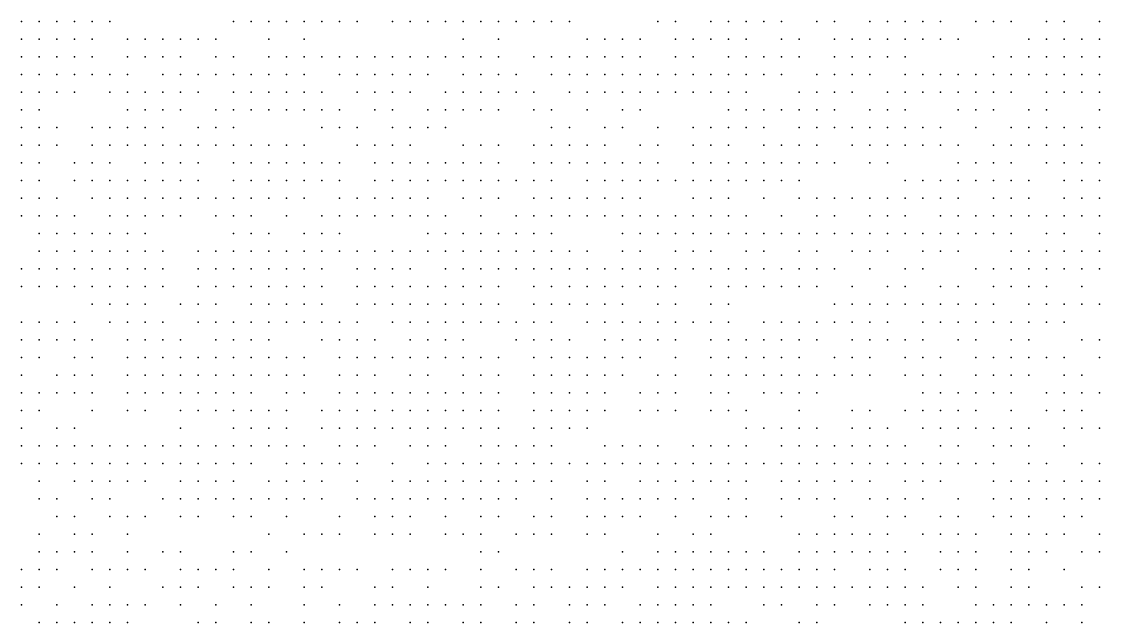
# Model space of a CAD drawing. Extents: x 429 to 793, y 817 to 1241.
# Drawn here: x 611.14 to 655.67, y 1188.18 to 1213 of the extents above; entities that cross this region are included whole.
import ezdxf

# ---------------------------------------------------------------- set-up
doc = ezdxf.new("R2010")
doc.units = 0

msp = doc.modelspace()

# ---------------------------------------------------------------- linework, layer by layer
for p in [(611.14, 1213, 250.623), (611.87, 1213, 250.613), (612.6, 1213, 250.643), (613.33, 1213, 250.59), (614.06, 1213, 250.592), (614.79, 1213, 250.594), (619.9, 1213, 250.453), (620.63, 1213, 250.337), (621.36, 1213, 250.405), (622.09, 1213, 250.357), (622.82, 1213, 250.294), (623.55, 1213, 250.23), (624.28, 1213, 250.166), (625.01, 1213, 250.102), (626.47, 1213, 250.038), (627.2, 1213, 249.952), (627.93, 1213, 249.866), (628.66, 1213, 249.78), (629.39, 1213, 249.694), (630.12, 1213, 249.602), (630.85, 1213, 249.499), (631.58, 1213, 249.361), (632.31, 1213, 249.401), (633.04, 1213, 249.303), (633.77, 1213, 249.205), (637.42, 1213, 248.561), (638.15, 1213, 248.452), (639.61, 1213, 248.262), (640.34, 1213, 248.064), (641.07, 1213, 247.926), (641.8, 1213, 247.788), (642.53, 1213, 247.65), (643.99, 1213, 247.492), (644.72, 1213, 247.334), (646.18, 1213, 246.985), (646.91, 1213, 246.847), (647.64, 1213, 246.74), (648.37, 1213, 246.633), (649.1, 1213, 246.318), (650.56, 1213, 246.144), (651.29, 1213, 245.97), (652.02, 1213, 245.774), (653.48, 1213, 245.327), (654.21, 1213, 245.165), (655.67, 1213, 244.71), (611.14, 1212.27, 250.747), (611.87, 1212.27, 250.737), (612.6, 1212.27, 250.741), (613.33, 1212.27, 250.715), (614.06, 1212.27, 250.717), (615.52, 1212.27, 250.669), (616.25, 1212.27, 250.645), (616.98, 1212.27, 250.621), (617.71, 1212.27, 250.597), (618.44, 1212.27, 250.549), (619.17, 1212.27, 250.501), (621.36, 1212.27, 250.409), (622.82, 1212.27, 250.33), (629.39, 1212.27, 249.687), (630.85, 1212.27, 249.546), (634.5, 1212.27, 249.107), (635.23, 1212.27, 248.981), (635.96, 1212.27, 248.855), (636.69, 1212.27, 248.729), (638.15, 1212.27, 248.603), (638.88, 1212.27, 248.477), (639.61, 1212.27, 248.337), (640.34, 1212.27, 248.199), (641.07, 1212.27, 248.061), (642.53, 1212.27, 247.785), (643.26, 1212.27, 247.627), (644.72, 1212.27, 247.469), (645.45, 1212.27, 247.311), (646.18, 1212.27, 247.153), (646.91, 1212.27, 246.988), (647.64, 1212.27, 246.881), (648.37, 1212.27, 246.637), (649.1, 1212.27, 246.463), (649.83, 1212.27, 246.289), (652.75, 1212.27, 245.578), (653.48, 1212.27, 245.382), (654.21, 1212.27, 245.311), (654.94, 1212.27, 244.987), (655.67, 1212.27, 244.856), (611.14, 1211.54, 250.87), (611.87, 1211.54, 250.86), (612.6, 1211.54, 250.85), (613.33, 1211.54, 250.84), (614.06, 1211.54, 250.816), (615.52, 1211.54, 250.792), (616.25, 1211.54, 250.818), (616.98, 1211.54, 250.753), (617.71, 1211.54, 250.72), (619.17, 1211.54, 250.682), (619.9, 1211.54, 250.664), (621.36, 1211.54, 250.528), (622.09, 1211.54, 250.48), (622.82, 1211.54, 250.416), (623.55, 1211.54, 250.406), (624.28, 1211.54, 250.344), (625.01, 1211.54, 250.283), (625.74, 1211.54, 250.221), (626.47, 1211.54, 250.16), (627.2, 1211.54, 250.074), (627.93, 1211.54, 250.023), (628.66, 1211.54, 249.977), (629.39, 1211.54, 249.931), (630.12, 1211.54, 249.73), (630.85, 1211.54, 249.632), (632.31, 1211.54, 249.585), (633.04, 1211.54, 249.499), (633.77, 1211.54, 249.338), (634.5, 1211.54, 249.24), (635.23, 1211.54, 249.166), (635.96, 1211.54, 249.092), (636.69, 1211.54, 248.862), (638.15, 1211.54, 248.736), (638.88, 1211.54, 248.61), (640.34, 1211.54, 248.334), (641.07, 1211.54, 248.196), (641.8, 1211.54, 248.152), (642.53, 1211.54, 248.036), (643.26, 1211.54, 247.825), (644.72, 1211.54, 247.604), (645.45, 1211.54, 247.446), (646.18, 1211.54, 247.288), (646.91, 1211.54, 247.13), (647.64, 1211.54, 246.956), (651.29, 1211.54, 246.115), (652.02, 1211.54, 245.919), (652.75, 1211.54, 245.723), (653.48, 1211.54, 245.527), (654.21, 1211.54, 245.331), (654.94, 1211.54, 245.133), (655.67, 1211.54, 245.003), (611.14, 1210.81, 250.914), (611.87, 1210.81, 250.921), (612.6, 1210.81, 250.929), (613.33, 1210.81, 250.947), (614.06, 1210.81, 250.916), (614.79, 1210.81, 250.883), (615.52, 1210.81, 250.85), (616.98, 1210.81, 250.861), (617.71, 1210.81, 250.828), (618.44, 1210.81, 250.81), (619.17, 1210.81, 250.791), (619.9, 1210.81, 250.772), (620.63, 1210.81, 250.626), (621.36, 1210.81, 250.607), (622.09, 1210.81, 250.59), (622.82, 1210.81, 250.529), (624.28, 1210.81, 250.454), (625.01, 1210.81, 250.393), (625.74, 1210.81, 250.331), (626.47, 1210.81, 250.27), (627.2, 1210.81, 250.179), (627.93, 1210.81, 250.133), (629.39, 1210.81, 249.886), (630.12, 1210.81, 249.843), (630.85, 1210.81, 249.757), (631.58, 1210.81, 249.671), (633.04, 1210.81, 249.612), (633.77, 1210.81, 249.44), (634.5, 1210.81, 249.353), (635.23, 1210.81, 249.28), (635.96, 1210.81, 249.206), (636.69, 1210.81, 248.945), (637.42, 1210.81, 248.871), (638.15, 1210.81, 248.797), (638.88, 1210.81, 248.73), (639.61, 1210.81, 248.5), (640.34, 1210.81, 248.384), (641.07, 1210.81, 248.268), (641.8, 1210.81, 248.158), (642.53, 1210.81, 248.042), (643.99, 1210.81, 247.729), (644.72, 1210.81, 247.634), (645.45, 1210.81, 247.538), (646.18, 1210.81, 247.347), (647.64, 1210.81, 246.975), (648.37, 1210.81, 246.832), (649.1, 1210.81, 246.689), (649.83, 1210.81, 246.546), (650.56, 1210.81, 246.403), (651.29, 1210.81, 246.26), (652.02, 1210.81, 246.064), (652.75, 1210.81, 245.896), (653.48, 1210.81, 245.672), (654.21, 1210.81, 245.476), (654.94, 1210.81, 245.28), (655.67, 1210.81, 245.068), (611.14, 1210.08, 251.019), (611.87, 1210.08, 251.026), (612.6, 1210.08, 251.061), (613.33, 1210.08, 251.053), (614.79, 1210.08, 251.031), (615.52, 1210.08, 250.959), (616.25, 1210.08, 250.926), (616.98, 1210.08, 250.969), (617.71, 1210.08, 250.937), (618.44, 1210.08, 250.918), (619.9, 1210.08, 250.753), (620.63, 1210.08, 250.734), (621.36, 1210.08, 250.746), (622.09, 1210.08, 250.7), (622.82, 1210.08, 250.636), (623.55, 1210.08, 250.516), (625.01, 1210.08, 250.503), (625.74, 1210.08, 250.441), (626.47, 1210.08, 250.38), (627.2, 1210.08, 250.289), (628.66, 1210.08, 250.087), (629.39, 1210.08, 250.041), (630.12, 1210.08, 249.957), (630.85, 1210.08, 249.859), (631.58, 1210.08, 249.784), (632.31, 1210.08, 249.698), (633.77, 1210.08, 249.553), (634.5, 1210.08, 249.467), (635.23, 1210.08, 249.393), (635.96, 1210.08, 249.132), (636.69, 1210.08, 249.058), (637.42, 1210.08, 248.984), (638.15, 1210.08, 248.968), (638.88, 1210.08, 248.85), (639.61, 1210.08, 248.714), (640.34, 1210.08, 248.505), (641.07, 1210.08, 248.39), (643.26, 1210.08, 247.946), (643.99, 1210.08, 247.851), (644.72, 1210.08, 247.755), (645.45, 1210.08, 247.564), (646.91, 1210.08, 247.257), (647.64, 1210.08, 247.119), (648.37, 1210.08, 246.964), (649.1, 1210.08, 246.821), (649.83, 1210.08, 246.678), (650.56, 1210.08, 246.535), (651.29, 1210.08, 246.27), (652.02, 1210.08, 246.149), (653.48, 1210.08, 245.775), (654.21, 1210.08, 245.533), (654.94, 1210.08, 245.412), (655.67, 1210.08, 245.243), (611.14, 1209.35, 251.124), (611.87, 1209.35, 251.131), (615.52, 1209.35, 251.067), (616.25, 1209.35, 251.035), (616.98, 1209.35, 251.002), (617.71, 1209.35, 251.045), (619.17, 1209.35, 250.899), (619.9, 1209.35, 250.88), (620.63, 1209.35, 250.902), (621.36, 1209.35, 250.856), (622.09, 1209.35, 250.81), (622.82, 1209.35, 250.746), (623.55, 1209.35, 250.682), (624.28, 1209.35, 250.564), (625.74, 1209.35, 250.551), (626.47, 1209.35, 250.49), (627.93, 1209.35, 250.243), (628.66, 1209.35, 250.234), (629.39, 1209.35, 250.152), (630.12, 1209.35, 250.07), (630.85, 1209.35, 249.972), (632.31, 1209.35, 249.874), (633.04, 1209.35, 249.725), (634.5, 1209.35, 249.58), (635.96, 1209.35, 249.319), (636.69, 1209.35, 249.206), (640.34, 1209.35, 248.627), (641.07, 1209.35, 248.511), (641.8, 1209.35, 248.395), (642.53, 1209.35, 248.163), (643.26, 1209.35, 248.068), (643.99, 1209.35, 247.972), (644.72, 1209.35, 247.877), (646.18, 1209.35, 247.535), (646.91, 1209.35, 247.383), (647.64, 1209.35, 247.215), (649.83, 1209.35, 246.81), (650.56, 1209.35, 246.666), (651.29, 1209.35, 246.402), (652.75, 1209.35, 246.028), (653.48, 1209.35, 245.907), (655.67, 1209.35, 245.206), (611.14, 1208.62, 251.229), (611.87, 1208.62, 251.176), (612.6, 1208.62, 251.168), (614.06, 1208.62, 251.16), (614.79, 1208.62, 251.138), (615.52, 1208.62, 251.116), (616.25, 1208.62, 251.143), (616.98, 1208.62, 251.11), (618.44, 1208.62, 251.026), (619.17, 1208.62, 251.007), (619.9, 1208.62, 250.989), (623.55, 1208.62, 250.792), (624.28, 1208.62, 250.728), (625.01, 1208.62, 250.613), (626.47, 1208.62, 250.6), (627.2, 1208.62, 250.399), (627.93, 1208.62, 250.429), (628.66, 1208.62, 250.347), (633.04, 1208.62, 249.839), (633.77, 1208.62, 249.666), (635.23, 1208.62, 249.506), (635.96, 1208.62, 249.432), (637.42, 1208.62, 249.088), (638.88, 1208.62, 248.97), (639.61, 1208.62, 248.834), (640.34, 1208.62, 248.698), (641.07, 1208.62, 248.633), (641.8, 1208.62, 248.517), (643.26, 1208.62, 248.19), (643.99, 1208.62, 248.094), (644.72, 1208.62, 247.999), (645.45, 1208.62, 247.814), (646.18, 1208.62, 247.662), (646.91, 1208.62, 247.51), (647.64, 1208.62, 247.342), (648.37, 1208.62, 247.174), (649.1, 1208.62, 246.953), (650.56, 1208.62, 246.798), (652.02, 1208.62, 246.281), (652.75, 1208.62, 246.16), (653.48, 1208.62, 246.039), (654.21, 1208.62, 245.739), (654.94, 1208.62, 245.543), (655.67, 1208.62, 245.333), (611.14, 1207.89, 251.326), (611.87, 1207.89, 251.283), (612.6, 1207.89, 251.275), (614.06, 1207.89, 251.267), (614.79, 1207.89, 251.245), (615.52, 1207.89, 251.223), (616.25, 1207.89, 251.201), (616.98, 1207.89, 251.219), (617.71, 1207.89, 251.153), (618.44, 1207.89, 251.135), (619.17, 1207.89, 251.116), (619.9, 1207.89, 251.058), (620.63, 1207.89, 251.012), (621.36, 1207.89, 250.966), (622.09, 1207.89, 250.92), (622.82, 1207.89, 250.856), (625.01, 1207.89, 250.723), (625.74, 1207.89, 250.661), (626.47, 1207.89, 250.554), (627.2, 1207.89, 250.509), (629.39, 1207.89, 250.265), (630.12, 1207.89, 250.183), (630.85, 1207.89, 250.085), (632.31, 1207.89, 249.987), (633.04, 1207.89, 249.889), (633.77, 1207.89, 249.78), (634.5, 1207.89, 249.693), (635.23, 1207.89, 249.62), (636.69, 1207.89, 249.326), (637.42, 1207.89, 249.208), (638.88, 1207.89, 249.09), (639.61, 1207.89, 248.954), (640.34, 1207.89, 248.818), (641.8, 1207.89, 248.639), (642.53, 1207.89, 248.407), (643.26, 1207.89, 248.311), (643.99, 1207.89, 248.216), (645.45, 1207.89, 247.941), (646.18, 1207.89, 247.789), (646.91, 1207.89, 247.637), (647.64, 1207.89, 247.469), (648.37, 1207.89, 247.301), (649.1, 1207.89, 247.133), (649.83, 1207.89, 246.941), (651.29, 1207.89, 246.534), (652.02, 1207.89, 246.413), (652.75, 1207.89, 246.291), (653.48, 1207.89, 246.067), (654.21, 1207.89, 245.871), (654.94, 1207.89, 245.675), (611.14, 1207.16, 251.397), (611.87, 1207.16, 251.389), (613.33, 1207.16, 251.381), (614.06, 1207.16, 251.373), (614.79, 1207.16, 251.351), (616.25, 1207.16, 251.307), (616.98, 1207.16, 251.285), (617.71, 1207.16, 251.294), (618.44, 1207.16, 251.243), (619.9, 1207.16, 251.168), (620.63, 1207.16, 251.122), (621.36, 1207.16, 251.076), (622.09, 1207.16, 251.03), (622.82, 1207.16, 250.966), (623.55, 1207.16, 250.902), (624.28, 1207.16, 250.838), (625.74, 1207.16, 250.774), (626.47, 1207.16, 250.71), (627.2, 1207.16, 250.625), (627.93, 1207.16, 250.543), (628.66, 1207.16, 250.461), (629.39, 1207.16, 250.379), (630.12, 1207.16, 250.297), (630.85, 1207.16, 250.199), (632.31, 1207.16, 250.101), (633.04, 1207.16, 250.003), (633.77, 1207.16, 249.905), (634.5, 1207.16, 249.807), (635.23, 1207.16, 249.733), (635.96, 1207.16, 249.564), (636.69, 1207.16, 249.446), (637.42, 1207.16, 249.328), (638.88, 1207.16, 249.21), (639.61, 1207.16, 249.074), (640.34, 1207.16, 248.938), (641.07, 1207.16, 248.802), (641.8, 1207.16, 248.666), (642.53, 1207.16, 248.528), (643.26, 1207.16, 248.433), (643.99, 1207.16, 248.219), (644.72, 1207.16, 248.067), (646.18, 1207.16, 247.915), (646.91, 1207.16, 247.763), (649.83, 1207.16, 247.073), (650.56, 1207.16, 246.787), (651.29, 1207.16, 246.665), (652.02, 1207.16, 246.544), (653.48, 1207.16, 246.199), (654.21, 1207.16, 246.003), (654.94, 1207.16, 245.807), (655.67, 1207.16, 245.597), (611.14, 1206.43, 251.504), (611.87, 1206.43, 251.496), (613.33, 1206.43, 251.498), (614.06, 1206.43, 251.48), (614.79, 1206.43, 251.477), (615.52, 1206.43, 251.436), (616.25, 1206.43, 251.414), (616.98, 1206.43, 251.392), (617.71, 1206.43, 251.37), (618.44, 1206.43, 251.324), (619.9, 1206.43, 251.278), (620.63, 1206.43, 251.232), (621.36, 1206.43, 251.186), (622.09, 1206.43, 251.14), (622.82, 1206.43, 251.107), (623.55, 1206.43, 251.073), (624.28, 1206.43, 250.948), (625.74, 1206.43, 250.884), (626.47, 1206.43, 250.82), (627.2, 1206.43, 250.738), (627.93, 1206.43, 250.656), (628.66, 1206.43, 250.626), (629.39, 1206.43, 250.554), (630.12, 1206.43, 250.482), (630.85, 1206.43, 250.353), (631.58, 1206.43, 250.297), (632.31, 1206.43, 250.214), (633.04, 1206.43, 250.116), (634.5, 1206.43, 249.92), (635.23, 1206.43, 249.802), (635.96, 1206.43, 249.684), (636.69, 1206.43, 249.566), (637.42, 1206.43, 249.527), (638.15, 1206.43, 249.429), (638.88, 1206.43, 249.33), (639.61, 1206.43, 249.194), (640.34, 1206.43, 249.058), (641.07, 1206.43, 248.922), (641.8, 1206.43, 248.786), (642.53, 1206.43, 248.65), (643.26, 1206.43, 248.498), (647.64, 1206.43, 247.595), (648.37, 1206.43, 247.427), (649.1, 1206.43, 247.259), (649.83, 1206.43, 247.091), (650.56, 1206.43, 246.918), (651.29, 1206.43, 246.797), (652.02, 1206.43, 246.526), (652.75, 1206.43, 246.33), (654.21, 1206.43, 246.134), (654.94, 1206.43, 245.938), (655.67, 1206.43, 245.728), (611.14, 1205.7, 251.572), (611.87, 1205.7, 251.553), (612.6, 1205.7, 251.517), (614.06, 1205.7, 251.568), (614.79, 1205.7, 251.474), (615.52, 1205.7, 251.471), (616.25, 1205.7, 251.468), (616.98, 1205.7, 251.465), (617.71, 1205.7, 251.461), (618.44, 1205.7, 251.411), (619.17, 1205.7, 251.366), (619.9, 1205.7, 251.321), (620.63, 1205.7, 251.276), (621.36, 1205.7, 251.272), (622.09, 1205.7, 251.227), (622.82, 1205.7, 251.193), (624.28, 1205.7, 251.007), (625.01, 1205.7, 250.973), (625.74, 1205.7, 250.94), (626.47, 1205.7, 250.91), (627.2, 1205.7, 250.77), (627.93, 1205.7, 250.698), (629.39, 1205.7, 250.647), (630.12, 1205.7, 250.575), (630.85, 1205.7, 250.447), (632.31, 1205.7, 250.24), (633.04, 1205.7, 250.183), (633.77, 1205.7, 250.07), (634.5, 1205.7, 250.017), (635.23, 1205.7, 249.921), (635.96, 1205.7, 249.823), (636.69, 1205.7, 249.626), (638.88, 1205.7, 249.43), (639.61, 1205.7, 249.164), (640.34, 1205.7, 249.081), (641.8, 1205.7, 248.916), (643.26, 1205.7, 248.633), (643.99, 1205.7, 248.509), (644.72, 1205.7, 248.261), (645.45, 1205.7, 248.138), (646.18, 1205.7, 248.042), (646.91, 1205.7, 247.89), (647.64, 1205.7, 247.722), (648.37, 1205.7, 247.576), (649.1, 1205.7, 247.386), (649.83, 1205.7, 247.218), (651.29, 1205.7, 246.854), (652.02, 1205.7, 246.658), (652.75, 1205.7, 246.462), (654.21, 1205.7, 246.266), (654.94, 1205.7, 246.07), (655.67, 1205.7, 245.86), (611.14, 1204.97, 251.66), (611.87, 1204.97, 251.642), (612.6, 1204.97, 251.605), (613.33, 1204.97, 251.587), (614.79, 1204.97, 251.565), (615.52, 1204.97, 251.559), (616.25, 1204.97, 251.556), (616.98, 1204.97, 251.566), (617.71, 1204.97, 251.54), (619.17, 1204.97, 251.496), (619.9, 1204.97, 251.408), (620.63, 1204.97, 251.362), (622.09, 1204.97, 251.313), (623.55, 1204.97, 251.16), (624.28, 1204.97, 251.093), (625.01, 1204.97, 251.06), (625.74, 1204.97, 251.06), (626.47, 1204.97, 251), (627.2, 1204.97, 250.922), (627.93, 1204.97, 250.791), (628.66, 1204.97, 250.719), (630.12, 1204.97, 250.597), (631.58, 1204.97, 250.39), (632.31, 1204.97, 250.333), (633.04, 1204.97, 250.277), (633.77, 1204.97, 250.207), (634.5, 1204.97, 250.113), (635.23, 1204.97, 249.999), (635.96, 1204.97, 249.923), (636.69, 1204.97, 249.726), (637.42, 1204.97, 249.627), (638.15, 1204.97, 249.529), (638.88, 1204.97, 249.347), (639.61, 1204.97, 249.264), (640.34, 1204.97, 249.181), (641.07, 1204.97, 249.099), (642.53, 1204.97, 248.755), (643.99, 1204.97, 248.492), (644.72, 1204.97, 248.368), (646.18, 1204.97, 248.12), (646.91, 1204.97, 247.997), (647.64, 1204.97, 247.787), (649.1, 1204.97, 247.471), (649.83, 1204.97, 247.366), (650.56, 1204.97, 247.158), (651.29, 1204.97, 247.007), (652.02, 1204.97, 246.851), (652.75, 1204.97, 246.539), (653.48, 1204.97, 246.382), (654.21, 1204.97, 246.226), (654.94, 1204.97, 245.936), (655.67, 1204.97, 245.802), (611.87, 1204.24, 251.73), (612.6, 1204.24, 251.693), (613.33, 1204.24, 251.675), (614.06, 1204.24, 251.657), (614.79, 1204.24, 251.654), (615.52, 1204.24, 251.647), (616.25, 1204.24, 251.644), (619.9, 1204.24, 251.494), (620.63, 1204.24, 251.449), (621.36, 1204.24, 251.359), (622.82, 1204.24, 251.28), (623.55, 1204.24, 251.247), (624.28, 1204.24, 251.213), (627.93, 1204.24, 250.884), (628.66, 1204.24, 250.812), (629.39, 1204.24, 250.74), (630.12, 1204.24, 250.669), (630.85, 1204.24, 250.54), (631.58, 1204.24, 250.483), (632.31, 1204.24, 250.427), (633.04, 1204.24, 250.37), (635.96, 1204.24, 249.924), (636.69, 1204.24, 249.826), (637.42, 1204.24, 249.727), (638.15, 1204.24, 249.629), (638.88, 1204.24, 249.53), (639.61, 1204.24, 249.364), (640.34, 1204.24, 249.281), (641.07, 1204.24, 249.199), (641.8, 1204.24, 248.99), (642.53, 1204.24, 248.86), (643.26, 1204.24, 248.71), (643.99, 1204.24, 248.616), (644.72, 1204.24, 248.475), (645.45, 1204.24, 248.351), (646.18, 1204.24, 248.227), (646.91, 1204.24, 248.103), (647.64, 1204.24, 247.894), (648.37, 1204.24, 247.682), (649.1, 1204.24, 247.578), (649.83, 1204.24, 247.433), (650.56, 1204.24, 247.267), (651.29, 1204.24, 247.077), (652.02, 1204.24, 246.964), (653.48, 1204.24, 246.496), (654.21, 1204.24, 246.34), (655.67, 1204.24, 245.916), (611.87, 1203.51, 251.768), (612.6, 1203.51, 251.8), (613.33, 1203.51, 251.763), (614.06, 1203.51, 251.745), (614.79, 1203.51, 251.742), (615.52, 1203.51, 251.739), (616.25, 1203.51, 251.677), (616.98, 1203.51, 251.651), (618.44, 1203.51, 251.625), (619.17, 1203.51, 251.581), (619.9, 1203.51, 251.537), (620.63, 1203.51, 251.536), (621.36, 1203.51, 251.49), (622.09, 1203.51, 251.4), (622.82, 1203.51, 251.367), (623.55, 1203.51, 251.333), (624.28, 1203.51, 251.3), (625.01, 1203.51, 251.21), (625.74, 1203.51, 251.15), (626.47, 1203.51, 251.09), (627.2, 1203.51, 251.012), (627.93, 1203.51, 250.934), (628.66, 1203.51, 250.906), (629.39, 1203.51, 250.834), (630.12, 1203.51, 250.762), (630.85, 1203.51, 250.633), (631.58, 1203.51, 250.577), (632.31, 1203.51, 250.52), (633.04, 1203.51, 250.398), (633.77, 1203.51, 250.304), (634.5, 1203.51, 250.21), (635.96, 1203.51, 249.982), (636.69, 1203.51, 249.926), (638.15, 1203.51, 249.729), (638.88, 1203.51, 249.547), (639.61, 1203.51, 249.464), (641.07, 1203.51, 249.225), (641.8, 1203.51, 249.095), (643.26, 1203.51, 248.815), (643.99, 1203.51, 248.665), (645.45, 1203.51, 248.458), (646.18, 1203.51, 248.334), (646.91, 1203.51, 248.105), (648.37, 1203.51, 247.789), (649.1, 1203.51, 247.707), (649.83, 1203.51, 247.541), (652.02, 1203.51, 246.921), (652.75, 1203.51, 246.765), (653.48, 1203.51, 246.609), (654.21, 1203.51, 246.453), (654.94, 1203.51, 246.163), (655.67, 1203.51, 246.029), (611.14, 1202.78, 251.861), (611.87, 1202.78, 251.855), (612.6, 1202.78, 251.87), (613.33, 1202.78, 251.852), (614.06, 1202.78, 251.833), (614.79, 1202.78, 251.83), (615.52, 1202.78, 251.827), (616.25, 1202.78, 251.762), (616.98, 1202.78, 251.736), (618.44, 1202.78, 251.71), (619.17, 1202.78, 251.666), (619.9, 1202.78, 251.622), (620.63, 1202.78, 251.578), (621.36, 1202.78, 251.577), (622.09, 1202.78, 251.487), (622.82, 1202.78, 251.453), (623.55, 1202.78, 251.42), (625.01, 1202.78, 251.3), (625.74, 1202.78, 251.24), (626.47, 1202.78, 251.18), (627.2, 1202.78, 251.102), (628.66, 1202.78, 250.946), (629.39, 1202.78, 250.927), (630.12, 1202.78, 250.855), (630.85, 1202.78, 250.727), (631.58, 1202.78, 250.67), (632.31, 1202.78, 250.589), (633.04, 1202.78, 250.495), (633.77, 1202.78, 250.401), (634.5, 1202.78, 250.307), (635.23, 1202.78, 250.193), (635.96, 1202.78, 250.079), (636.69, 1202.78, 249.965), (637.42, 1202.78, 249.927), (638.15, 1202.78, 249.829), (638.88, 1202.78, 249.647), (639.61, 1202.78, 249.564), (640.34, 1202.78, 249.46), (641.07, 1202.78, 249.33), (641.8, 1202.78, 249.2), (642.53, 1202.78, 249.07), (643.26, 1202.78, 248.92), (643.99, 1202.78, 248.77), (644.72, 1202.78, 248.62), (646.18, 1202.78, 248.317), (647.64, 1202.78, 248), (648.37, 1202.78, 247.896), (650.56, 1202.78, 247.375), (651.29, 1202.78, 247.185), (652.02, 1202.78, 246.995), (652.75, 1202.78, 246.879), (653.48, 1202.78, 246.722), (654.21, 1202.78, 246.566), (654.94, 1202.78, 246.276), (655.67, 1202.78, 246.142), (611.14, 1202.05, 251.947), (611.87, 1202.05, 251.941), (612.6, 1202.05, 251.935), (613.33, 1202.05, 251.94), (614.06, 1202.05, 251.922), (614.79, 1202.05, 251.919), (615.52, 1202.05, 251.873), (616.25, 1202.05, 251.847), (616.98, 1202.05, 251.821), (618.44, 1202.05, 251.795), (619.17, 1202.05, 251.751), (619.9, 1202.05, 251.707), (620.63, 1202.05, 251.663), (621.36, 1202.05, 251.619), (622.09, 1202.05, 251.573), (622.82, 1202.05, 251.54), (623.55, 1202.05, 251.45), (625.01, 1202.05, 251.39), (625.74, 1202.05, 251.33), (626.47, 1202.05, 251.27), (627.2, 1202.05, 251.192), (627.93, 1202.05, 251.114), (628.66, 1202.05, 251.036), (629.39, 1202.05, 250.958), (630.12, 1202.05, 250.949), (630.85, 1202.05, 250.82), (632.31, 1202.05, 250.685), (633.04, 1202.05, 250.591), (633.77, 1202.05, 250.497), (634.5, 1202.05, 250.403), (635.23, 1202.05, 250.289), (635.96, 1202.05, 250.175), (636.69, 1202.05, 250.061), (637.42, 1202.05, 249.947), (638.15, 1202.05, 249.929), (639.61, 1202.05, 249.695), (640.34, 1202.05, 249.565), (641.07, 1202.05, 249.435), (641.8, 1202.05, 249.305), (642.53, 1202.05, 249.175), (643.26, 1202.05, 249.025), (643.99, 1202.05, 248.875), (645.45, 1202.05, 248.564), (646.91, 1202.05, 248.212), (647.64, 1202.05, 248.107), (649.1, 1202.05, 247.815), (649.83, 1202.05, 247.649), (651.29, 1202.05, 247.293), (652.02, 1202.05, 247.103), (652.75, 1202.05, 246.913), (653.48, 1202.05, 246.836), (654.94, 1202.05, 246.39), (614.06, 1201.32, 252.01), (614.79, 1201.32, 251.984), (615.52, 1201.32, 251.958), (616.25, 1201.32, 251.932), (617.71, 1201.32, 251.91), (618.44, 1201.32, 251.88), (619.17, 1201.32, 251.836), (620.63, 1201.32, 251.748), (621.36, 1201.32, 251.704), (622.09, 1201.32, 251.66), (622.82, 1201.32, 251.6), (623.55, 1201.32, 251.54), (625.01, 1201.32, 251.48), (625.74, 1201.32, 251.42), (626.47, 1201.32, 251.36), (627.2, 1201.32, 251.316), (627.93, 1201.32, 251.204), (628.66, 1201.32, 251.126), (629.39, 1201.32, 251.048), (630.12, 1201.32, 250.97), (630.85, 1201.32, 250.876), (632.31, 1201.32, 250.782), (633.04, 1201.32, 250.688), (633.77, 1201.32, 250.594), (634.5, 1201.32, 250.5), (635.23, 1201.32, 250.431), (635.96, 1201.32, 250.272), (637.42, 1201.32, 250.044), (638.15, 1201.32, 249.93), (639.61, 1201.32, 249.8), (640.34, 1201.32, 249.67), (644.72, 1201.32, 248.725), (645.45, 1201.32, 248.575), (646.18, 1201.32, 248.547), (646.91, 1201.32, 248.319), (647.64, 1201.32, 248.256), (648.37, 1201.32, 248.09), (649.1, 1201.32, 247.924), (649.83, 1201.32, 247.758), (650.56, 1201.32, 247.592), (651.29, 1201.32, 247.402), (652.75, 1201.32, 247.022), (653.48, 1201.32, 246.832), (654.21, 1201.32, 246.637), (654.94, 1201.32, 246.503), (655.67, 1201.32, 246.256), (611.14, 1200.59, 252.055), (611.87, 1200.59, 252.062), (612.6, 1200.59, 252.07), (613.33, 1200.59, 252.077), (614.79, 1200.59, 252.061), (615.52, 1200.59, 252.031), (616.25, 1200.59, 252.001), (616.98, 1200.59, 251.941), (618.44, 1200.59, 251.962), (619.17, 1200.59, 251.84), (619.9, 1200.59, 251.821), (620.63, 1200.59, 251.801), (621.36, 1200.59, 251.781), (622.09, 1200.59, 251.742), (622.82, 1200.59, 251.687), (623.55, 1200.59, 251.633), (624.28, 1200.59, 251.578), (625.01, 1200.59, 251.469), (626.47, 1200.59, 251.442), (627.2, 1200.59, 251.272), (627.93, 1200.59, 251.228), (628.66, 1200.59, 251.184), (629.39, 1200.59, 251.14), (630.12, 1200.59, 251.096), (630.85, 1200.59, 250.977), (631.58, 1200.59, 250.898), (632.31, 1200.59, 250.818), (633.04, 1200.59, 250.739), (634.5, 1200.59, 250.587), (635.23, 1200.59, 250.362), (635.96, 1200.59, 250.293), (636.69, 1200.59, 250.224), (637.42, 1200.59, 250.155), (638.15, 1200.59, 250.086), (638.88, 1200.59, 249.919), (639.61, 1200.59, 249.812), (640.34, 1200.59, 249.706), (641.8, 1200.59, 249.41), (642.53, 1200.59, 249.28), (643.26, 1200.59, 249.186), (643.99, 1200.59, 248.999), (644.72, 1200.59, 248.906), (645.45, 1200.59, 248.68), (646.18, 1200.59, 248.53), (646.91, 1200.59, 248.364), (648.37, 1200.59, 248.198), (649.1, 1200.59, 248.032), (649.83, 1200.59, 247.866), (650.56, 1200.59, 247.7), (651.29, 1200.59, 247.579), (652.02, 1200.59, 247.32), (652.75, 1200.59, 247.13), (653.48, 1200.59, 246.94), (654.21, 1200.59, 246.75), (611.14, 1199.86, 252.136), (611.87, 1199.86, 252.144), (612.6, 1199.86, 252.151), (613.33, 1199.86, 252.084), (614.06, 1199.86, 252.09), (615.52, 1199.86, 252.113), (616.25, 1199.86, 252.083), (616.98, 1199.86, 252.022), (617.71, 1199.86, 251.992), (619.17, 1199.86, 251.942), (619.9, 1199.86, 251.902), (620.63, 1199.86, 251.883), (621.36, 1199.86, 251.863), (623.55, 1199.86, 251.714), (624.28, 1199.86, 251.66), (625.01, 1199.86, 251.551), (625.74, 1199.86, 251.496), (627.2, 1199.86, 251.398), (627.93, 1199.86, 251.31), (628.66, 1199.86, 251.266), (629.39, 1199.86, 251.221), (631.58, 1199.86, 250.984), (632.31, 1199.86, 250.905), (633.04, 1199.86, 250.825), (633.77, 1199.86, 250.666), (635.23, 1199.86, 250.518), (635.96, 1199.86, 250.38), (636.69, 1199.86, 250.31), (637.42, 1199.86, 250.241), (638.15, 1199.86, 250.02), (639.61, 1199.86, 249.907), (640.34, 1199.86, 249.801), (641.07, 1199.86, 249.694), (641.8, 1199.86, 249.481), (642.53, 1199.86, 249.375), (643.26, 1199.86, 249.281), (643.99, 1199.86, 249.094), (645.45, 1199.86, 248.812), (646.18, 1199.86, 248.719), (646.91, 1199.86, 248.497), (647.64, 1199.86, 248.364), (648.37, 1199.86, 248.231), (649.83, 1199.86, 247.933), (650.56, 1199.86, 247.8), (652.02, 1199.86, 247.336), (652.75, 1199.86, 247.214), (654.94, 1199.86, 246.699), (655.67, 1199.86, 246.535), (611.14, 1199.13, 252.218), (611.87, 1199.13, 252.225), (613.33, 1199.13, 252.159), (614.06, 1199.13, 252.17), (615.52, 1199.13, 252.14), (616.25, 1199.13, 252.164), (616.98, 1199.13, 252.104), (617.71, 1199.13, 252.074), (618.44, 1199.13, 252.043), (619.17, 1199.13, 252.024), (619.9, 1199.13, 251.984), (620.63, 1199.13, 251.964), (621.36, 1199.13, 251.867), (622.09, 1199.13, 251.823), (622.82, 1199.13, 251.763), (624.28, 1199.13, 251.741), (625.01, 1199.13, 251.632), (625.74, 1199.13, 251.578), (626.47, 1199.13, 251.523), (627.2, 1199.13, 251.479), (627.93, 1199.13, 251.391), (628.66, 1199.13, 251.347), (629.39, 1199.13, 251.213), (630.12, 1199.13, 251.137), (630.85, 1199.13, 251.047), (632.31, 1199.13, 250.991), (633.04, 1199.13, 250.912), (633.77, 1199.13, 250.753), (634.5, 1199.13, 250.673), (635.23, 1199.13, 250.604), (635.96, 1199.13, 250.466), (636.69, 1199.13, 250.397), (638.15, 1199.13, 250.11), (639.61, 1199.13, 249.955), (640.34, 1199.13, 249.789), (641.07, 1199.13, 249.683), (641.8, 1199.13, 249.576), (642.53, 1199.13, 249.47), (643.26, 1199.13, 249.376), (644.72, 1199.13, 249.001), (645.45, 1199.13, 248.907), (646.18, 1199.13, 248.723), (647.64, 1199.13, 248.521), (648.37, 1199.13, 248.331), (649.1, 1199.13, 248.066), (650.56, 1199.13, 247.9), (651.29, 1199.13, 247.557), (652.02, 1199.13, 247.436), (652.75, 1199.13, 247.314), (653.48, 1199.13, 247.193), (654.21, 1199.13, 246.857), (655.67, 1199.13, 246.484), (611.14, 1198.4, 252.292), (612.6, 1198.4, 252.233), (613.33, 1198.4, 252.26), (614.06, 1198.4, 252.25), (615.52, 1198.4, 252.22), (616.25, 1198.4, 252.216), (616.98, 1198.4, 252.185), (617.71, 1198.4, 252.155), (618.44, 1198.4, 252.125), (619.17, 1198.4, 252.105), (619.9, 1198.4, 252.066), (620.63, 1198.4, 251.993), (621.36, 1198.4, 251.949), (622.09, 1198.4, 251.905), (622.82, 1198.4, 251.845), (624.28, 1198.4, 251.785), (625.01, 1198.4, 251.714), (625.74, 1198.4, 251.66), (627.2, 1198.4, 251.561), (627.93, 1198.4, 251.473), (629.39, 1198.4, 251.296), (630.12, 1198.4, 251.22), (630.85, 1198.4, 251.13), (632.31, 1198.4, 251.04), (633.04, 1198.4, 250.999), (633.77, 1198.4, 250.84), (634.5, 1198.4, 250.76), (635.23, 1198.4, 250.691), (635.96, 1198.4, 250.553), (637.42, 1198.4, 250.337), (638.15, 1198.4, 250.2), (639.61, 1198.4, 250.045), (640.34, 1198.4, 249.896), (641.07, 1198.4, 249.778), (641.8, 1198.4, 249.671), (642.53, 1198.4, 249.565), (643.26, 1198.4, 249.471), (643.99, 1198.4, 249.189), (644.72, 1198.4, 249.096), (645.45, 1198.4, 249.005), (646.18, 1198.4, 248.82), (647.64, 1198.4, 248.617), (648.37, 1198.4, 248.431), (649.1, 1198.4, 248.166), (650.56, 1198.4, 247.779), (651.29, 1198.4, 247.657), (652.02, 1198.4, 247.536), (652.75, 1198.4, 247.414), (654.21, 1198.4, 246.963), (654.94, 1198.4, 246.713), (611.14, 1197.67, 252.3), (611.87, 1197.67, 252.307), (612.6, 1197.67, 252.35), (613.33, 1197.67, 252.34), (614.06, 1197.67, 252.33), (615.52, 1197.67, 252.3), (616.25, 1197.67, 252.27), (616.98, 1197.67, 252.267), (617.71, 1197.67, 252.237), (618.44, 1197.67, 252.207), (619.17, 1197.67, 252.187), (619.9, 1197.67, 252.119), (620.63, 1197.67, 252.075), (622.09, 1197.67, 251.987), (622.82, 1197.67, 251.927), (624.28, 1197.67, 251.867), (625.01, 1197.67, 251.807), (625.74, 1197.67, 251.741), (626.47, 1197.67, 251.687), (627.2, 1197.67, 251.643), (627.93, 1197.67, 251.531), (628.66, 1197.67, 251.455), (629.39, 1197.67, 251.379), (630.12, 1197.67, 251.303), (630.85, 1197.67, 251.213), (632.31, 1197.67, 251.123), (633.04, 1197.67, 251.033), (633.77, 1197.67, 250.926), (634.5, 1197.67, 250.847), (635.23, 1197.67, 250.778), (636.69, 1197.67, 250.565), (637.42, 1197.67, 250.427), (638.15, 1197.67, 250.29), (639.61, 1197.67, 250.135), (640.34, 1197.67, 249.98), (641.8, 1197.67, 249.766), (642.53, 1197.67, 249.66), (643.26, 1197.67, 249.378), (643.99, 1197.67, 249.287), (648.37, 1197.67, 248.399), (649.1, 1197.67, 248.266), (649.83, 1197.67, 248.133), (650.56, 1197.67, 248), (651.29, 1197.67, 247.757), (652.02, 1197.67, 247.636), (653.48, 1197.67, 247.298), (654.21, 1197.67, 247.07), (654.94, 1197.67, 246.82), (655.67, 1197.67, 246.596), (611.14, 1196.94, 252.374), (611.87, 1196.94, 252.381), (614.06, 1196.94, 252.41), (615.52, 1196.94, 252.38), (616.25, 1196.94, 252.35), (617.71, 1196.94, 252.32), (618.44, 1196.94, 252.288), (619.17, 1196.94, 252.269), (619.9, 1196.94, 252.2), (620.63, 1196.94, 252.156), (621.36, 1196.94, 252.112), (622.09, 1196.94, 252.068), (623.55, 1196.94, 252.008), (624.28, 1196.94, 251.948), (625.01, 1196.94, 251.888), (625.74, 1196.94, 251.828), (626.47, 1196.94, 251.768), (627.2, 1196.94, 251.724), (627.93, 1196.94, 251.615), (628.66, 1196.94, 251.539), (629.39, 1196.94, 251.463), (630.12, 1196.94, 251.387), (630.85, 1196.94, 251.297), (632.31, 1196.94, 251.207), (633.04, 1196.94, 251.117), (633.77, 1196.94, 251.027), (634.5, 1196.94, 250.933), (635.23, 1196.94, 250.864), (636.69, 1196.94, 250.655), (637.42, 1196.94, 250.518), (638.15, 1196.94, 250.38), (639.61, 1196.94, 250.225), (640.34, 1196.94, 250.07), (641.07, 1196.94, 249.873), (643.26, 1196.94, 249.566), (645.45, 1196.94, 249.102), (646.18, 1196.94, 248.917), (647.64, 1196.94, 248.714), (648.37, 1196.94, 248.512), (649.1, 1196.94, 248.366), (649.83, 1196.94, 248.233), (650.56, 1196.94, 248.1), (652.02, 1196.94, 247.632), (653.48, 1196.94, 247.404), (654.21, 1196.94, 247.177), (654.94, 1196.94, 246.927), (611.14, 1196.21, 252.456), (612.6, 1196.21, 252.43), (613.33, 1196.21, 252.42), (617.71, 1196.21, 252.319), (619.9, 1196.21, 252.282), (620.63, 1196.21, 252.238), (621.36, 1196.21, 252.194), (622.09, 1196.21, 252.15), (623.55, 1196.21, 252.09), (624.28, 1196.21, 252.03), (625.01, 1196.21, 251.97), (625.74, 1196.21, 251.91), (626.47, 1196.21, 251.85), (627.2, 1196.21, 251.774), (627.93, 1196.21, 251.698), (628.66, 1196.21, 251.622), (629.39, 1196.21, 251.546), (630.12, 1196.21, 251.47), (630.85, 1196.21, 251.38), (632.31, 1196.21, 251.29), (633.04, 1196.21, 251.2), (633.77, 1196.21, 251.11), (634.5, 1196.21, 251.02), (641.07, 1196.21, 249.915), (641.8, 1196.21, 249.861), (642.53, 1196.21, 249.755), (643.26, 1196.21, 249.661), (643.99, 1196.21, 249.383), (645.45, 1196.21, 249.198), (646.18, 1196.21, 249.013), (646.91, 1196.21, 248.811), (648.37, 1196.21, 248.608), (649.1, 1196.21, 248.406), (649.83, 1196.21, 248.333), (650.56, 1196.21, 248.079), (651.29, 1196.21, 247.966), (652.02, 1196.21, 247.738), (652.75, 1196.21, 247.511), (654.21, 1196.21, 247.283), (654.94, 1196.21, 247.033), (655.67, 1196.21, 246.783), (611.14, 1195.48, 252.52), (611.87, 1195.48, 252.56), (612.6, 1195.48, 252.543), (613.33, 1195.48, 252.525), (614.06, 1195.48, 252.508), (614.79, 1195.48, 252.485), (615.52, 1195.48, 252.48), (616.25, 1195.48, 252.474), (616.98, 1195.48, 252.469), (617.71, 1195.48, 252.4), (618.44, 1195.48, 252.37), (619.17, 1195.48, 252.326), (619.9, 1195.48, 252.363), (620.63, 1195.48, 252.278), (621.36, 1195.48, 252.235), (622.09, 1195.48, 252.193), (622.82, 1195.48, 252.118), (624.28, 1195.48, 252.055), (625.01, 1195.48, 252.023), (625.74, 1195.48, 251.96), (627.2, 1195.48, 251.863), (627.93, 1195.48, 251.797), (628.66, 1195.48, 251.666), (630.12, 1195.48, 251.535), (630.85, 1195.48, 251.417), (631.58, 1195.48, 251.364), (632.31, 1195.48, 251.311), (633.04, 1195.48, 251.258), (635.23, 1195.48, 250.924), (635.96, 1195.48, 250.833), (636.69, 1195.48, 250.745), (637.42, 1195.48, 250.651), (638.88, 1195.48, 250.394), (639.61, 1195.48, 250.317), (640.34, 1195.48, 250.241), (641.07, 1195.48, 250.005), (642.53, 1195.48, 249.85), (643.26, 1195.48, 249.665), (643.99, 1195.48, 249.48), (644.72, 1195.48, 249.469), (645.45, 1195.48, 249.349), (646.18, 1195.48, 249.11), (646.91, 1195.48, 249.008), (647.64, 1195.48, 248.906), (649.1, 1195.48, 248.503), (649.83, 1195.48, 248.3), (651.29, 1195.48, 248.073), (652.02, 1195.48, 247.845), (652.75, 1195.48, 247.617), (654.21, 1195.48, 247.39), (611.14, 1194.75, 252.596), (611.87, 1194.75, 252.578), (612.6, 1194.75, 252.626), (613.33, 1194.75, 252.609), (614.06, 1194.75, 252.591), (614.79, 1194.75, 252.573), (615.52, 1194.75, 252.563), (616.25, 1194.75, 252.558), (616.98, 1194.75, 252.552), (617.71, 1194.75, 252.459), (618.44, 1194.75, 252.448), (619.17, 1194.75, 252.406), (619.9, 1194.75, 252.399), (620.63, 1194.75, 252.356), (622.09, 1194.75, 252.271), (622.82, 1194.75, 252.197), (623.55, 1194.75, 252.165), (624.28, 1194.75, 252.133), (625.01, 1194.75, 252.102), (626.47, 1194.75, 251.928), (627.93, 1194.75, 251.81), (628.66, 1194.75, 251.745), (629.39, 1194.75, 251.679), (630.12, 1194.75, 251.614), (630.85, 1194.75, 251.495), (631.58, 1194.75, 251.442), (632.31, 1194.75, 251.389), (633.04, 1194.75, 251.336), (633.77, 1194.75, 251.151), (634.5, 1194.75, 251.1), (635.23, 1194.75, 251.014), (635.96, 1194.75, 250.918), (636.69, 1194.75, 250.827), (637.42, 1194.75, 250.736), (638.15, 1194.75, 250.555), (638.88, 1194.75, 250.479), (639.61, 1194.75, 250.402), (640.34, 1194.75, 250.326), (641.07, 1194.75, 250.088), (641.8, 1194.75, 250.011), (642.53, 1194.75, 249.94), (643.26, 1194.75, 249.708), (643.99, 1194.75, 249.588), (644.72, 1194.75, 249.446), (645.45, 1194.75, 249.326), (646.18, 1194.75, 249.207), (646.91, 1194.75, 249.105), (647.64, 1194.75, 248.804), (648.37, 1194.75, 248.702), (649.1, 1194.75, 248.6), (649.83, 1194.75, 248.499), (650.56, 1194.75, 248.263), (651.29, 1194.75, 248.117), (652.75, 1194.75, 247.681), (653.48, 1194.75, 247.535), (654.94, 1194.75, 247.14), (655.67, 1194.75, 247.008), (611.87, 1194.02, 252.686), (613.33, 1194.02, 252.692), (614.06, 1194.02, 252.674), (614.79, 1194.02, 252.657), (615.52, 1194.02, 252.646), (616.25, 1194.02, 252.641), (617.71, 1194.02, 252.547), (618.44, 1194.02, 252.527), (619.17, 1194.02, 252.472), (619.9, 1194.02, 252.441), (621.36, 1194.02, 252.392), (622.09, 1194.02, 252.349), (622.82, 1194.02, 252.307), (623.55, 1194.02, 252.243), (625.01, 1194.02, 252.07), (626.47, 1194.02, 252.007), (627.2, 1194.02, 251.912), (627.93, 1194.02, 251.876), (628.66, 1194.02, 251.823), (629.39, 1194.02, 251.758), (630.12, 1194.02, 251.692), (630.85, 1194.02, 251.574), (631.58, 1194.02, 251.52), (632.31, 1194.02, 251.467), (633.04, 1194.02, 251.283), (634.5, 1194.02, 251.18), (635.23, 1194.02, 251.05), (636.69, 1194.02, 250.912), (637.42, 1194.02, 250.821), (638.15, 1194.02, 250.64), (638.88, 1194.02, 250.564), (639.61, 1194.02, 250.487), (640.34, 1194.02, 250.249), (641.07, 1194.02, 250.173), (642.53, 1194.02, 250.03), (643.26, 1194.02, 249.855), (643.99, 1194.02, 249.685), (644.72, 1194.02, 249.565), (645.45, 1194.02, 249.423), (646.18, 1194.02, 249.303), (647.64, 1194.02, 249.003), (648.37, 1194.02, 248.799), (649.1, 1194.02, 248.697), (651.29, 1194.02, 248.226), (652.02, 1194.02, 248.08), (652.75, 1194.02, 247.789), (653.48, 1194.02, 247.644), (654.21, 1194.02, 247.498), (654.94, 1194.02, 247.244), (655.67, 1194.02, 247.116), (611.87, 1193.29, 252.768), (612.6, 1193.29, 252.76), (614.06, 1193.29, 252.758), (614.79, 1193.29, 252.74), (616.98, 1193.29, 252.636), (617.71, 1193.29, 252.642), (618.44, 1193.29, 252.605), (619.17, 1193.29, 252.55), (619.9, 1193.29, 252.477), (620.63, 1193.29, 252.495), (621.36, 1193.29, 252.47), (622.09, 1193.29, 252.428), (622.82, 1193.29, 252.385), (623.55, 1193.29, 252.322), (625.01, 1193.29, 252.18), (625.74, 1193.29, 252.16), (626.47, 1193.29, 252.085), (627.2, 1193.29, 251.99), (627.93, 1193.29, 251.889), (628.66, 1193.29, 251.895), (629.39, 1193.29, 251.836), (630.12, 1193.29, 251.77), (630.85, 1193.29, 251.652), (631.58, 1193.29, 251.599), (633.04, 1193.29, 251.414), (634.5, 1193.29, 251.26), (635.23, 1193.29, 251.13), (635.96, 1193.29, 251.003), (636.69, 1193.29, 251), (637.42, 1193.29, 250.906), (638.15, 1193.29, 250.725), (638.88, 1193.29, 250.649), (640.34, 1193.29, 250.411), (641.07, 1193.29, 250.268), (642.53, 1193.29, 250.12), (643.26, 1193.29, 249.945), (643.99, 1193.29, 249.781), (644.72, 1193.29, 249.662), (646.18, 1193.29, 249.4), (646.91, 1193.29, 249.201), (647.64, 1193.29, 248.998), (648.37, 1193.29, 248.896), (649.83, 1193.29, 248.503), (651.29, 1193.29, 248.286), (652.02, 1193.29, 248.043), (652.75, 1193.29, 247.898), (653.48, 1193.29, 247.752), (654.21, 1193.29, 247.607), (654.94, 1193.29, 247.352), (655.67, 1193.29, 247.225), (612.6, 1192.56, 252.793), (613.33, 1192.56, 252.775), (614.79, 1192.56, 252.823), (615.52, 1192.56, 252.73), (616.25, 1192.56, 252.758), (617.71, 1192.56, 252.721), (618.44, 1192.56, 252.683), (619.9, 1192.56, 252.628), (620.63, 1192.56, 252.573), (622.09, 1192.56, 252.506), (624.28, 1192.56, 252.313), (625.74, 1192.56, 252.238), (626.47, 1192.56, 252.163), (627.2, 1192.56, 252.068), (628.66, 1192.56, 251.973), (630.12, 1192.56, 251.849), (630.85, 1192.56, 251.73), (632.31, 1192.56, 251.56), (633.04, 1192.56, 251.45), (634.5, 1192.56, 251.34), (635.23, 1192.56, 251.21), (635.96, 1192.56, 251.08), (636.69, 1192.56, 250.997), (638.15, 1192.56, 250.81), (639.61, 1192.56, 250.572), (640.34, 1192.56, 250.505), (641.07, 1192.56, 250.357), (642.53, 1192.56, 250.21), (644.72, 1192.56, 249.759), (645.45, 1192.56, 249.52), (646.91, 1192.56, 249.298), (647.64, 1192.56, 249.094), (649.1, 1192.56, 248.8), (649.83, 1192.56, 248.605), (651.29, 1192.56, 248.388), (652.02, 1192.56, 248.17), (652.75, 1192.56, 248.006), (654.21, 1192.56, 247.588), (654.94, 1192.56, 247.46), (611.87, 1191.83, 252.849), (613.33, 1191.83, 252.859), (614.06, 1191.83, 252.841), (615.52, 1191.83, 252.818), (621.36, 1191.83, 252.597), (622.82, 1191.83, 252.542), (623.55, 1191.83, 252.467), (624.28, 1191.83, 252.392), (625.74, 1191.83, 252.317), (626.47, 1191.83, 252.242), (627.2, 1191.83, 252.147), (628.66, 1191.83, 252.052), (629.39, 1191.83, 251.957), (630.12, 1191.83, 251.862), (631.58, 1191.83, 251.75), (632.31, 1191.83, 251.64), (633.04, 1191.83, 251.53), (634.5, 1191.83, 251.42), (635.23, 1191.83, 251.29), (637.42, 1191.83, 250.991), (638.88, 1191.83, 250.734), (639.61, 1191.83, 250.657), (643.26, 1191.83, 250.035), (643.99, 1191.83, 249.86), (644.72, 1191.83, 249.736), (645.45, 1191.83, 249.616), (646.18, 1191.83, 249.497), (646.91, 1191.83, 249.395), (648.37, 1191.83, 249.097), (649.1, 1191.83, 248.902), (649.83, 1191.83, 248.707), (650.56, 1191.83, 248.489), (652.02, 1191.83, 248.272), (652.75, 1191.83, 248.114), (653.48, 1191.83, 247.969), (654.21, 1191.83, 247.696), (655.67, 1191.83, 247.333), (611.87, 1191.1, 252.931), (612.6, 1191.1, 252.923), (613.33, 1191.1, 252.916), (614.06, 1191.1, 252.924), (615.52, 1191.1, 252.901), (616.98, 1191.1, 252.837), (617.71, 1191.1, 252.799), (619.9, 1191.1, 252.707), (620.63, 1191.1, 252.652), (622.09, 1191.1, 252.584), (630.12, 1191.1, 251.927), (630.85, 1191.1, 251.809), (635.96, 1191.1, 251.16), (637.42, 1191.1, 251.03), (638.15, 1191.1, 250.895), (638.88, 1191.1, 250.819), (639.61, 1191.1, 250.743), (640.34, 1191.1, 250.595), (641.07, 1191.1, 250.447), (641.8, 1191.1, 250.3), (643.26, 1191.1, 250.125), (643.99, 1191.1, 249.95), (644.72, 1191.1, 249.775), (645.45, 1191.1, 249.713), (646.18, 1191.1, 249.593), (646.91, 1191.1, 249.491), (647.64, 1191.1, 249.198), (649.1, 1191.1, 249.003), (649.83, 1191.1, 248.808), (650.56, 1191.1, 248.591), (652.02, 1191.1, 248.373), (652.75, 1191.1, 248.156), (653.48, 1191.1, 248.077), (654.94, 1191.1, 247.685), (655.67, 1191.1, 247.445), (611.14, 1190.37, 253.029), (611.87, 1190.37, 253.038), (612.6, 1190.37, 253.046), (614.06, 1190.37, 252.998), (614.79, 1190.37, 252.99), (615.52, 1190.37, 252.953), (616.25, 1190.37, 252.972), (617.71, 1190.37, 252.906), (618.44, 1190.37, 252.873), (619.17, 1190.37, 252.82), (619.9, 1190.37, 252.8), (621.36, 1190.37, 252.675), (622.82, 1190.37, 252.62), (623.55, 1190.37, 252.545), (624.28, 1190.37, 252.535), (625.01, 1190.37, 252.481), (626.47, 1190.37, 252.32), (627.2, 1190.37, 252.277), (627.93, 1190.37, 252.233), (628.66, 1190.37, 252.147), (630.12, 1190.37, 251.94), (631.58, 1190.37, 251.87), (632.31, 1190.37, 251.796), (633.04, 1190.37, 251.722), (634.5, 1190.37, 251.5), (635.23, 1190.37, 251.437), (635.96, 1190.37, 251.311), (636.69, 1190.37, 251.248), (637.42, 1190.37, 251.11), (638.15, 1190.37, 250.98), (638.88, 1190.37, 250.833), (639.61, 1190.37, 250.78), (640.34, 1190.37, 250.685), (641.07, 1190.37, 250.585), (641.8, 1190.37, 250.487), (642.53, 1190.37, 250.303), (643.26, 1190.37, 250.216), (643.99, 1190.37, 250.129), (644.72, 1190.37, 249.865), (646.18, 1190.37, 249.69), (646.91, 1190.37, 249.495), (647.64, 1190.37, 249.3), (649.1, 1190.37, 249.105), (649.83, 1190.37, 248.91), (650.56, 1190.37, 248.802), (652.02, 1190.37, 248.475), (652.75, 1190.37, 248.258), (654.21, 1190.37, 247.804), (611.14, 1189.64, 253.12), (611.87, 1189.64, 253.129), (613.33, 1189.64, 253.064), (614.79, 1189.64, 253.073), (616.98, 1189.64, 253.021), (617.71, 1189.64, 252.988), (618.44, 1189.64, 252.955), (619.9, 1189.64, 252.882), (620.63, 1189.64, 252.862), (621.36, 1189.64, 252.741), (622.82, 1189.64, 252.698), (623.55, 1189.64, 252.589), (625.74, 1189.64, 252.504), (626.47, 1189.64, 252.397), (627.93, 1189.64, 252.31), (630.12, 1189.64, 252.06), (630.85, 1189.64, 251.944), (632.31, 1189.64, 251.8), (633.04, 1189.64, 251.726), (633.77, 1189.64, 251.652), (634.5, 1189.64, 251.578), (635.23, 1189.64, 251.515), (635.96, 1189.64, 251.389), (637.42, 1189.64, 251.185), (638.15, 1189.64, 251.067), (638.88, 1189.64, 250.974), (639.61, 1189.64, 250.877), (640.34, 1189.64, 250.774), (641.07, 1189.64, 250.676), (641.8, 1189.64, 250.579), (642.53, 1189.64, 250.395), (643.26, 1189.64, 250.308), (643.99, 1189.64, 250.042), (644.72, 1189.64, 249.955), (645.45, 1189.64, 249.869), (646.18, 1189.64, 249.793), (646.91, 1189.64, 249.547), (647.64, 1189.64, 249.42), (648.37, 1189.64, 249.292), (649.83, 1189.64, 249.022), (650.56, 1189.64, 248.693), (652.02, 1189.64, 248.477), (652.75, 1189.64, 248.368), (654.94, 1189.64, 247.859), (655.67, 1189.64, 247.56), (611.14, 1188.91, 253.212), (612.6, 1188.91, 253.138), (614.06, 1188.91, 253.156), (614.79, 1188.91, 253.157), (615.52, 1188.91, 253.117), (616.25, 1188.91, 253.087), (617.71, 1188.91, 253.07), (619.17, 1188.91, 252.984), (620.63, 1188.91, 252.843), (622.82, 1188.91, 252.777), (624.28, 1188.91, 252.612), (625.74, 1188.91, 252.581), (626.47, 1188.91, 252.473), (627.2, 1188.91, 252.43), (627.93, 1188.91, 252.387), (628.66, 1188.91, 252.223), (629.39, 1188.91, 252.18), (630.12, 1188.91, 252.103), (631.58, 1188.91, 251.988), (632.31, 1188.91, 251.875), (633.77, 1188.91, 251.731), (634.5, 1188.91, 251.657), (635.23, 1188.91, 251.594), (636.69, 1188.91, 251.326), (637.42, 1188.91, 251.263), (638.15, 1188.91, 251.153), (638.88, 1188.91, 251.013), (639.61, 1188.91, 250.969), (641.8, 1188.91, 250.671), (642.53, 1188.91, 250.486), (643.99, 1188.91, 250.221), (644.72, 1188.91, 250.047), (646.18, 1188.91, 249.897), (646.91, 1188.91, 249.714), (647.64, 1188.91, 249.531), (648.37, 1188.91, 249.404), (650.56, 1188.91, 248.913), (651.29, 1188.91, 248.697), (652.02, 1188.91, 248.588), (652.75, 1188.91, 248.48), (653.48, 1188.91, 248.16), (654.21, 1188.91, 248.014), (654.94, 1188.91, 247.833), (611.87, 1188.18, 253.221), (612.6, 1188.18, 253.23), (613.33, 1188.18, 253.239), (614.06, 1188.18, 253.26), (614.79, 1188.18, 253.24), (615.52, 1188.18, 253.2), (618.44, 1188.18, 253.085), (619.17, 1188.18, 253.065), (620.63, 1188.18, 252.944), (621.36, 1188.18, 252.915), (622.82, 1188.18, 252.855), (624.28, 1188.18, 252.7), (625.01, 1188.18, 252.635), (625.74, 1188.18, 252.604), (627.2, 1188.18, 252.507), (627.93, 1188.18, 252.343), (629.39, 1188.18, 252.273), (630.12, 1188.18, 252.185), (631.58, 1188.18, 252.07), (632.31, 1188.18, 251.955), (633.77, 1188.18, 251.809), (634.5, 1188.18, 251.735), (635.96, 1188.18, 251.467), (636.69, 1188.18, 251.404), (637.42, 1188.18, 251.357), (638.15, 1188.18, 251.24), (638.88, 1188.18, 251.1), (639.61, 1188.18, 250.963), (640.34, 1188.18, 250.96), (641.07, 1188.18, 250.768), (643.26, 1188.18, 250.4), (643.99, 1188.18, 250.313), (647.64, 1188.18, 249.643), (648.37, 1188.18, 249.515), (649.1, 1188.18, 249.261), (649.83, 1188.18, 249.133), (650.56, 1188.18, 249.025), (651.29, 1188.18, 248.808), (652.02, 1188.18, 248.7), (653.48, 1188.18, 248.28), (654.94, 1188.18, 247.989)]:
    msp.add_point(p)

doc.saveas('drawing.dxf')
